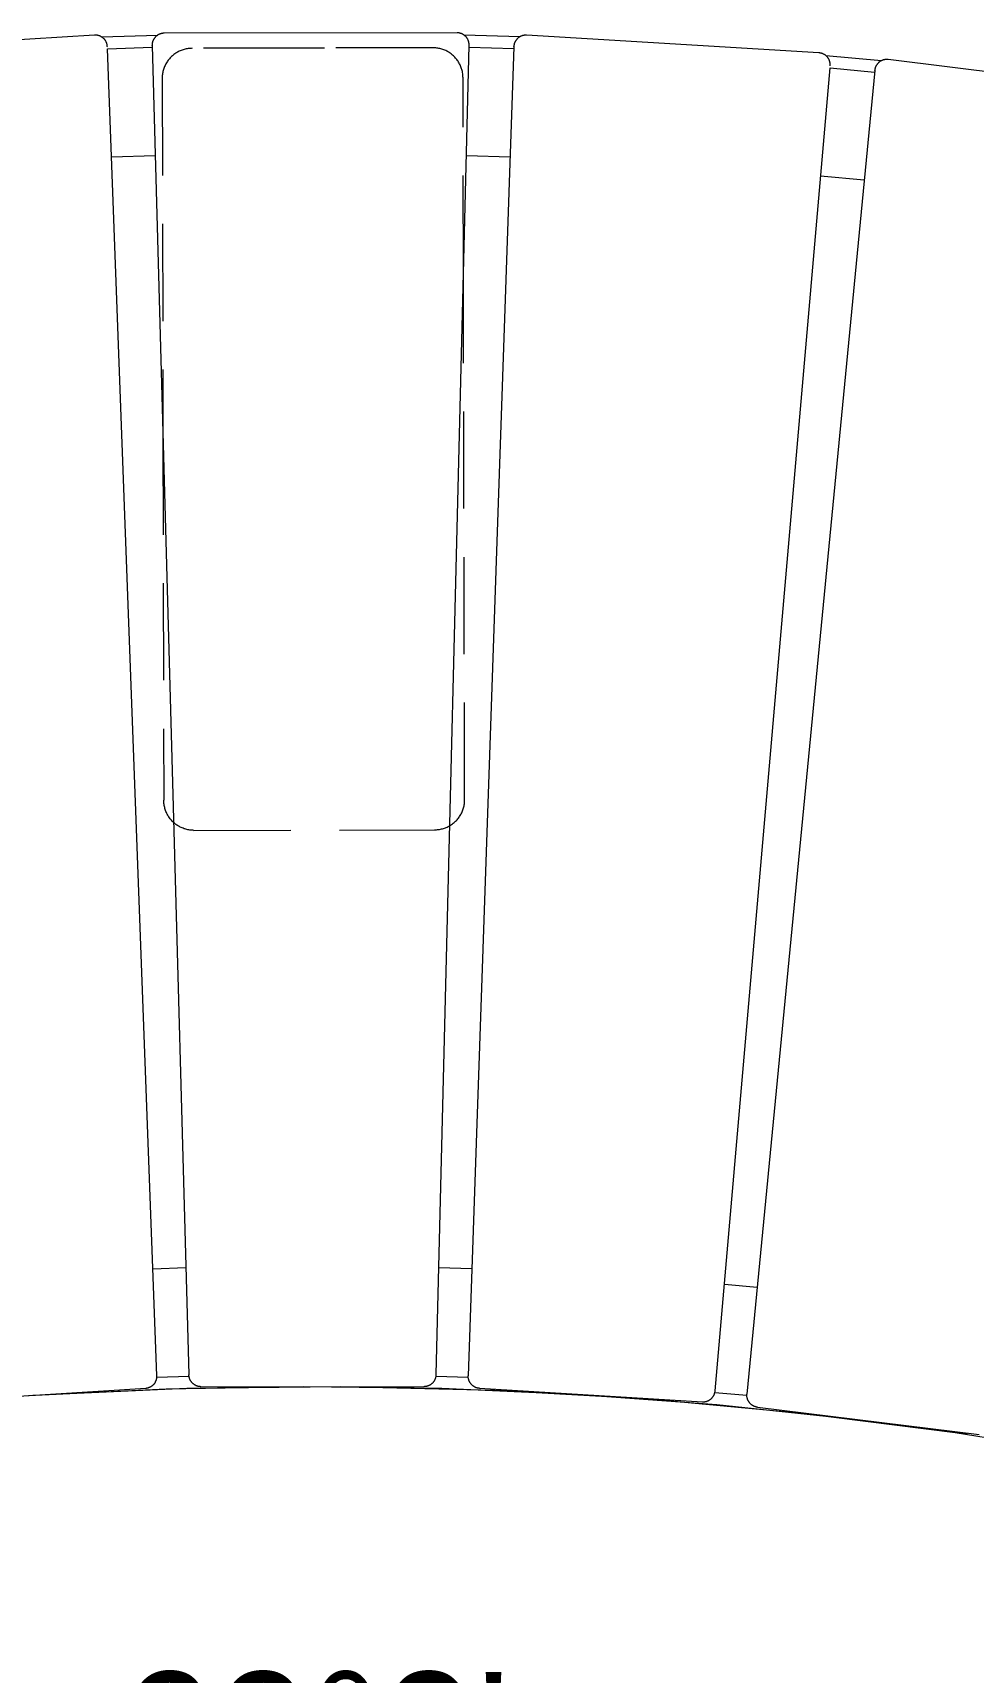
# Model space of a CAD drawing. Header units: inches. Extents: x -6 to 195, y -3 to 126.
# Drawn here: x 38.99 to 51.29, y 51.85 to 73.31 of the extents above; entities that cross this region are included whole.
import ezdxf

# ---------------------------------------------------------------- set-up
doc = ezdxf.new("R2010")
doc.units = ezdxf.units.IN
doc.linetypes.add('HIDDEN', pattern=[1.905, 1.27, -0.635])
for name, color, linetype, lineweight in [('ZANO_R', 7, 'Continuous', 0), ('ZANO_R_przerywana', 250, 'HIDDEN', 0), ('ZANO_W', 1, 'Continuous', 0)]:
    doc.layers.add(name, color=color, linetype=linetype, lineweight=lineweight)
doc.styles.get("Standard").update_dxf_attribs({"font": 'arial.ttf'})
doc.dimstyles.new('amerykanie', dxfattribs={"dimtxt": 50, "dimasz": 50, "dimexe": 0.5, "dimexo": 0.5, "dimgap": 1, "dimtad": 1, "dimdec": 0, "dimzin": 0, "dimlunit": 5, "dimtxsty": 'Standard', "dimcen": 0.09, "dimclrd": 1, "dimclre": 1, "dimclrt": 1, "dimazin": 0, "dimtfac": 1, "dimtdec": 0, "dimtmove": 0, "dimatfit": 3, "dimfxl": 1, "dimtzin": 0, "dimarcsym": 1})

# ---------------------------------------------------------------- blocks, each defined once
blk = doc.blocks.new('*D380')
at = {"layer": 'ZANO_W', "color": 1, "lineweight": -2}
for p, q in [((11.478, 46.56), (14.337, 41.605)), ((73.856, 46.547), (70.995, 41.593))]:
    blk.add_line(p, q, dxfattribs=at)
blk.add_arc((42.655, -7.468), 57.158, 60.9899, 118.985, dxfattribs=at)
at = {"layer": 'ZANO_W', "color": 1}
for points in [[(14.876, 42.676), (15.04, 42.386), (14.087, 42.039)], [(70.293, 42.374), (70.457, 42.664), (71.245, 42.026)]]:
    blk.add_solid(points, dxfattribs=at)
at = {"layer": 'ZANO_W', "color": 1, "insert": (42.668, 51.03), "char_height": 1.625, "attachment_point": 5, "rotation": 359.9875}
blk.add_mtext("60%%d0'", dxfattribs=at)
blk = doc.blocks.new('*D394')
at = {"layer": 'ZANO_W', "color": 1, "lineweight": -2}
blk.add_line((56.572, 52.89), (52.551, 36.663), dxfattribs=at)
at = {"layer": 'ZANO_W', "color": 1}
blk.add_solid([(56.734, 52.85), (56.41, 52.93), (56.813, 53.861)], dxfattribs=at)
at = {"layer": 'ZANO_W', "color": 1, "insert": (52.293, 41.194), "char_height": 1.625, "attachment_point": 5, "rotation": 76.0812}
blk.add_mtext('R58 7/8', dxfattribs=at)
blk = doc.blocks.new('*D395')
at = {"layer": 'ZANO_W', "color": 1, "lineweight": -2}
blk.add_line((70.002, 67.183), (56.871, 33.363), dxfattribs=at)
at = {"layer": 'ZANO_W', "color": 1}
blk.add_solid([(70.157, 67.123), (69.846, 67.243), (70.364, 68.115)], dxfattribs=at)
at = {"layer": 'ZANO_W', "color": 1, "insert": (57.419, 38.477), "char_height": 1.625, "attachment_point": 5, "rotation": 68.7808}
blk.add_mtext('R76 9/16', dxfattribs=at)

msp = doc.modelspace()

# ---------------------------------------------------------------- linework, layer by layer
at = {"layer": 'ZANO_R'}
for p, q in [((39.79545, 73.27725), (35.97029, 73.03409)), ((39.80082, 73.2775), (39.79545, 73.27725)), ((39.8062, 73.27757), (39.80082, 73.2775)), ((39.81158, 73.27745), (39.8062, 73.27757)), ((39.81695, 73.27715), (39.81158, 73.27745)), ((39.8223, 73.27667), (39.81695, 73.27715)), ((39.82764, 73.276), (39.8223, 73.27667)), ((39.83295, 73.27515), (39.82764, 73.276)), ((39.83822, 73.27412), (39.83295, 73.27515)), ((39.84346, 73.27291), (39.83822, 73.27412)), ((39.84866, 73.27153), (39.84346, 73.27291)), ((39.8538, 73.26996), (39.84866, 73.27153)), ((39.85889, 73.26822), (39.8538, 73.26996)), ((39.86392, 73.26631), (39.85889, 73.26822)), ((39.86888, 73.26423), (39.86392, 73.26631)), ((39.87376, 73.26198), (39.86888, 73.26423)), ((39.87857, 73.25957), (39.87376, 73.26198)), ((39.88329, 73.25699), (39.87857, 73.25957)), ((39.88791, 73.25425), (39.88329, 73.25699)), ((39.88728, 73.25475), (40.62147, 73.27788)), ((39.88729, 73.25475), (40.62147, 73.27788)), ((39.89245, 73.25136), (39.88791, 73.25425)), ((39.89688, 73.24831), (39.89245, 73.25136)), ((39.9012, 73.24511), (39.89688, 73.24831)), ((39.90541, 73.24177), (39.9012, 73.24511)), ((39.90951, 73.23829), (39.90541, 73.24177)), ((39.91348, 73.23467), (39.90951, 73.23829)), ((39.91733, 73.23091), (39.91348, 73.23467)), ((39.92105, 73.22703), (39.91733, 73.23091)), ((39.92463, 73.22302), (39.92105, 73.22703)), ((39.92808, 73.21889), (39.92463, 73.22302)), ((39.93138, 73.21464), (39.92808, 73.21889)), ((39.93453, 73.21029), (39.93138, 73.21464)), ((39.93754, 73.20583), (39.93453, 73.21029)), ((39.94039, 73.20127), (39.93754, 73.20583)), ((39.94308, 73.19661), (39.94039, 73.20127)), ((39.94561, 73.19187), (39.94308, 73.19661)), ((39.94798, 73.18704), (39.94561, 73.19187)), ((39.95019, 73.18214), (39.94798, 73.18704)), ((39.95222, 73.17716), (39.95019, 73.18214)), ((39.95408, 73.17211), (39.95222, 73.17716)), ((40.5514, 73.17659), (40.55041, 73.1713)), ((40.55258, 73.18183), (40.5514, 73.17659)), ((40.55393, 73.18704), (40.55258, 73.18183)), ((40.55546, 73.19219), (40.55393, 73.18704)), ((40.55717, 73.19729), (40.55546, 73.19219)), ((40.55905, 73.20233), (40.55717, 73.19729)), ((40.5611, 73.2073), (40.55905, 73.20233)), ((40.56332, 73.2122), (40.5611, 73.2073)), ((40.5657, 73.21702), (40.56332, 73.2122)), ((40.56825, 73.22175), (40.5657, 73.21702)), ((40.57096, 73.2264), (40.56825, 73.22175)), ((40.57382, 73.23095), (40.57096, 73.2264)), ((40.57684, 73.2354), (40.57382, 73.23095)), ((40.58001, 73.23974), (40.57684, 73.2354)), ((40.58333, 73.24398), (40.58001, 73.23974)), ((40.58678, 73.2481), (40.58333, 73.24398)), ((40.59038, 73.25209), (40.58678, 73.2481)), ((40.59411, 73.25597), (40.59038, 73.25209)), ((40.59797, 73.25971), (40.59411, 73.25597)), ((40.60196, 73.26332), (40.59797, 73.25971)), ((40.60607, 73.26679), (40.60196, 73.26332)), ((40.61029, 73.27012), (40.60607, 73.26679)), ((40.61462, 73.2733), (40.61029, 73.27012)), ((40.61907, 73.27633), (40.61462, 73.2733)), ((40.62361, 73.27921), (40.61907, 73.27633)), ((40.62824, 73.28193), (40.62361, 73.27921)), ((40.63297, 73.28449), (40.62824, 73.28193)), ((40.63778, 73.28689), (40.63297, 73.28449)), ((40.64268, 73.28913), (40.63778, 73.28689)), ((40.64764, 73.29119), (40.64268, 73.28913)), ((40.65267, 73.29309), (40.64764, 73.29119)), ((40.65777, 73.29481), (40.65267, 73.29309)), ((40.66292, 73.29636), (40.65777, 73.29481)), ((40.66812, 73.29773), (40.66292, 73.29636)), ((40.67336, 73.29892), (40.66812, 73.29773)), ((40.67864, 73.29993), (40.67336, 73.29892)), ((40.68395, 73.30076), (40.67864, 73.29993)), ((40.68929, 73.30141), (40.68395, 73.30076)), ((40.69465, 73.30188), (40.68929, 73.30141)), ((40.70002, 73.30216), (40.69465, 73.30188)), ((40.7054, 73.30226), (40.70002, 73.30216)), ((44.53827, 73.30811), (40.7054, 73.30226)), ((44.54365, 73.30803), (44.53827, 73.30811)), ((44.54902, 73.30776), (44.54365, 73.30803)), ((44.55438, 73.30731), (44.54902, 73.30776)), ((44.55972, 73.30668), (44.55438, 73.30731)), ((44.56503, 73.30586), (44.55972, 73.30668)), ((44.57032, 73.30487), (44.56503, 73.30586)), ((44.57556, 73.30369), (44.57032, 73.30487)), ((44.58077, 73.30234), (44.57556, 73.30369)), ((44.58592, 73.30081), (44.58077, 73.30234)), ((44.59102, 73.2991), (44.58592, 73.30081)), ((44.59606, 73.29722), (44.59102, 73.2991)), ((44.60103, 73.29517), (44.59606, 73.29722)), ((44.60593, 73.29295), (44.60103, 73.29517)), ((44.61075, 73.29057), (44.60593, 73.29295)), ((44.61548, 73.28802), (44.61075, 73.29057)), ((44.62013, 73.28531), (44.61548, 73.28802)), ((44.62468, 73.28245), (44.62013, 73.28531)), ((44.62913, 73.27943), (44.62468, 73.28245)), ((44.62836, 73.27997), (45.3625, 73.2576)), ((44.62836, 73.27997), (45.36251, 73.2576)), ((44.63347, 73.27626), (44.62913, 73.27943)), ((44.63771, 73.27294), (44.63347, 73.27626)), ((44.64183, 73.26948), (44.63771, 73.27294)), ((44.64582, 73.26589), (44.64183, 73.26948)), ((44.6497, 73.26216), (44.64582, 73.26589)), ((44.65344, 73.2583), (44.6497, 73.26216)), ((44.65705, 73.25431), (44.65344, 73.2583)), ((44.66052, 73.2502), (44.65705, 73.25431)), ((44.66385, 73.24598), (44.66052, 73.2502)), ((44.66703, 73.24164), (44.66385, 73.24598)), ((44.67006, 73.2372), (44.66703, 73.24164)), ((44.67294, 73.23266), (44.67006, 73.2372)), ((44.67566, 73.22802), (44.67294, 73.23266)), ((44.67822, 73.2233), (44.67566, 73.22802)), ((44.68062, 73.21848), (44.67822, 73.2233)), ((44.68286, 73.21359), (44.68062, 73.21848)), ((44.68492, 73.20863), (44.68286, 73.21359)), ((44.68682, 73.20359), (44.68492, 73.20863)), ((44.68854, 73.1985), (44.68682, 73.20359)), ((44.69009, 73.19335), (44.68854, 73.1985)), ((44.69146, 73.18815), (44.69009, 73.19335)), ((44.69265, 73.18291), (44.69146, 73.18815)), ((44.69366, 73.17763), (44.69265, 73.18291)), ((44.69449, 73.17231), (44.69366, 73.17763)), ((45.29156, 73.17615), (45.28971, 73.1711)), ((45.29357, 73.18114), (45.29156, 73.17615)), ((45.29576, 73.18605), (45.29357, 73.18114)), ((45.29812, 73.19088), (45.29576, 73.18605)), ((45.30063, 73.19563), (45.29812, 73.19088)), ((45.30331, 73.2003), (45.30063, 73.19563)), ((45.30615, 73.20487), (45.30331, 73.2003)), ((45.30914, 73.20933), (45.30615, 73.20487)), ((45.31228, 73.2137), (45.30914, 73.20933)), ((45.31557, 73.21795), (45.31228, 73.2137)), ((45.319, 73.22209), (45.31557, 73.21795)), ((45.32257, 73.22611), (45.319, 73.22209)), ((45.32628, 73.23001), (45.32257, 73.22611)), ((45.33012, 73.23378), (45.32628, 73.23001)), ((45.33408, 73.23741), (45.33012, 73.23378)), ((45.33816, 73.24091), (45.33408, 73.23741)), ((45.34237, 73.24426), (45.33816, 73.24091)), ((45.34668, 73.24747), (45.34237, 73.24426)), ((45.3511, 73.25053), (45.34668, 73.24747)), ((45.35563, 73.25344), (45.3511, 73.25053)), ((45.36025, 73.25619), (45.35563, 73.25344)), ((45.36496, 73.25878), (45.36025, 73.25619)), ((45.36975, 73.26121), (45.36496, 73.25878)), ((45.37463, 73.26348), (45.36975, 73.26121)), ((45.37958, 73.26557), (45.37463, 73.26348)), ((45.3846, 73.2675), (45.37958, 73.26557)), ((45.38969, 73.26926), (45.3846, 73.2675)), ((45.39483, 73.27083), (45.38969, 73.26926)), ((45.40002, 73.27224), (45.39483, 73.27083)), ((45.40525, 73.27346), (45.40002, 73.27224)), ((45.41053, 73.27451), (45.40525, 73.27346)), ((45.41584, 73.27537), (45.41053, 73.27451)), ((45.42117, 73.27606), (45.41584, 73.27537)), ((45.42652, 73.27656), (45.42117, 73.27606)), ((45.43189, 73.27687), (45.42652, 73.27656)), ((45.43727, 73.27701), (45.43189, 73.27687)), ((45.44264, 73.27696), (45.43727, 73.27701)), ((45.44802, 73.27673), (45.44264, 73.27696)), ((49.2739, 73.04524), (45.44802, 73.27673)), ((39.95577, 73.16701), (39.95408, 73.17211)), ((39.95729, 73.16185), (39.95577, 73.16701)), ((39.95862, 73.15664), (39.95729, 73.16185)), ((39.95978, 73.15139), (39.95862, 73.15664)), ((39.96076, 73.1461), (39.95978, 73.15139)), ((39.96156, 73.14078), (39.96076, 73.1461)), ((39.96217, 73.13544), (39.96156, 73.14078)), ((39.96261, 73.13008), (39.96217, 73.13544)), ((39.96281, 73.12597), (39.96261, 73.13008)), ((39.96379, 73.09991), (40.54881, 73.11837)), ((39.96379, 73.09991), (40.54883, 73.11837)), ((40.61206, 55.73053), (39.96379, 73.09991)), ((40.54824, 73.14992), (40.54816, 73.14454)), ((40.54822, 73.14042), (40.54816, 73.14454)), ((40.54822, 73.14042), (41.03046, 55.73955)), ((40.54851, 73.15529), (40.54824, 73.14992)), ((40.54896, 73.16065), (40.54851, 73.15529)), ((40.54959, 73.16599), (40.54896, 73.16065)), ((40.55041, 73.1713), (40.54959, 73.16599)), ((44.26683, 55.74449), (44.69594, 73.14675)), ((45.28112, 73.12493), (44.68498, 55.72759)), ((44.69514, 73.16698), (44.69449, 73.17231)), ((44.69561, 73.16162), (44.69514, 73.16698)), ((44.69529, 73.12069), (45.28036, 73.10288)), ((44.6953, 73.12068), (45.28036, 73.10288)), ((44.69589, 73.15625), (44.69561, 73.16162)), ((44.69599, 73.15087), (44.69589, 73.15625)), ((44.69594, 73.14675), (44.69599, 73.15087)), ((45.28112, 73.12493), (45.28131, 73.12904)), ((45.28173, 73.13441), (45.28131, 73.12904)), ((45.28233, 73.13975), (45.28173, 73.13441)), ((45.28311, 73.14507), (45.28233, 73.13975)), ((45.28407, 73.15036), (45.28311, 73.14507)), ((45.28521, 73.15561), (45.28407, 73.15036)), ((45.28654, 73.16083), (45.28521, 73.15561)), ((45.28803, 73.16599), (45.28654, 73.16083)), ((45.28971, 73.1711), (45.28803, 73.16599)), ((49.27926, 73.04482), (49.2739, 73.04524)), ((49.2846, 73.04422), (49.27926, 73.04482)), ((49.28992, 73.04344), (49.2846, 73.04422)), ((49.29522, 73.04248), (49.28992, 73.04344)), ((49.30047, 73.04133), (49.29522, 73.04248)), ((49.30568, 73.04001), (49.30047, 73.04133)), ((49.31085, 73.03851), (49.30568, 73.04001)), ((49.31596, 73.03684), (49.31085, 73.03851)), ((49.32101, 73.03499), (49.31596, 73.03684)), ((49.32599, 73.03297), (49.32101, 73.03499)), ((49.3309, 73.03079), (49.32599, 73.03297)), ((49.33574, 73.02843), (49.3309, 73.03079)), ((49.34049, 73.02592), (49.33574, 73.02843)), ((49.34515, 73.02324), (49.34049, 73.02592)), ((49.34972, 73.0204), (49.34515, 73.02324)), ((49.35419, 73.01741), (49.34972, 73.0204)), ((49.35855, 73.01427), (49.35419, 73.01741)), ((49.36281, 73.01098), (49.35855, 73.01427)), ((49.36215, 73.01156), (50.0935, 72.94378)), ((49.36215, 73.01156), (50.09352, 72.94378)), ((49.36695, 73.00755), (49.36281, 73.01098)), ((49.37097, 73.00398), (49.36695, 73.00755)), ((49.37486, 73.00027), (49.37097, 73.00398)), ((49.37863, 72.99643), (49.37486, 73.00027)), ((49.38227, 72.99247), (49.37863, 72.99643)), ((49.38576, 72.98838), (49.38227, 72.99247)), ((49.38912, 72.98418), (49.38576, 72.98838)), ((49.39233, 72.97987), (49.38912, 72.98418)), ((49.39539, 72.97545), (49.39233, 72.97987)), ((49.39829, 72.97092), (49.39539, 72.97545)), ((49.40105, 72.9663), (49.39829, 72.97092)), ((49.40364, 72.96159), (49.40105, 72.9663)), ((49.40607, 72.95679), (49.40364, 72.96159)), ((47.91545, 55.53213), (49.41902, 72.84845)), ((50.00398, 72.81641), (48.33175, 55.48937)), ((49.40833, 72.95192), (49.40607, 72.95679)), ((49.41043, 72.94697), (49.40833, 72.95192)), ((49.41236, 72.94195), (49.41043, 72.94697)), ((49.41411, 72.93686), (49.41236, 72.94195)), ((49.41569, 72.93172), (49.41411, 72.93686)), ((49.41709, 72.92653), (49.41569, 72.93172)), ((49.41832, 72.92129), (49.41709, 72.92653)), ((49.41936, 72.91602), (49.41832, 72.92129)), ((49.41902, 72.84845), (50.00186, 72.79445)), ((49.41902, 72.84845), (50.00186, 72.79445)), ((49.42023, 72.91071), (49.41936, 72.91602)), ((49.42091, 72.90538), (49.42023, 72.91071)), ((49.42141, 72.90002), (49.42091, 72.90538)), ((49.42128, 72.87442), (49.42158, 72.87853)), ((49.42173, 72.89466), (49.42141, 72.90002)), ((49.42158, 72.87853), (49.42181, 72.8839)), ((49.42186, 72.88928), (49.42173, 72.89466)), ((49.42181, 72.8839), (49.42186, 72.88928)), ((50.00398, 72.81641), (50.00443, 72.8205)), ((50.00518, 72.82583), (50.00443, 72.8205)), ((50.0061, 72.83113), (50.00518, 72.82583)), ((50.00721, 72.83639), (50.0061, 72.83113)), ((50.0085, 72.84161), (50.00721, 72.83639)), ((50.00997, 72.84678), (50.0085, 72.84161)), ((50.01161, 72.8519), (50.00997, 72.84678)), ((50.01342, 72.85696), (50.01161, 72.8519)), ((50.01541, 72.86196), (50.01342, 72.85696)), ((50.01757, 72.86689), (50.01541, 72.86196)), ((50.01989, 72.87174), (50.01757, 72.86689)), ((50.02238, 72.8765), (50.01989, 72.87174)), ((50.02503, 72.88118), (50.02238, 72.8765)), ((50.02784, 72.88577), (50.02503, 72.88118)), ((50.0308, 72.89026), (50.02784, 72.88577)), ((50.03391, 72.89464), (50.0308, 72.89026)), ((50.03717, 72.89892), (50.03391, 72.89464)), ((50.04058, 72.90308), (50.03717, 72.89892)), ((50.04412, 72.90712), (50.04058, 72.90308)), ((50.04781, 72.91104), (50.04412, 72.90712)), ((50.05162, 72.91483), (50.04781, 72.91104)), ((50.05556, 72.91849), (50.05162, 72.91483)), ((50.05962, 72.92201), (50.05556, 72.91849)), ((50.0638, 72.92539), (50.05962, 72.92201)), ((50.0681, 72.92863), (50.0638, 72.92539)), ((50.0725, 72.93172), (50.0681, 72.92863)), ((50.077, 72.93466), (50.0725, 72.93172)), ((50.08161, 72.93744), (50.077, 72.93466)), ((50.0863, 72.94006), (50.08161, 72.93744)), ((50.09108, 72.94252), (50.0863, 72.94006)), ((50.09595, 72.94481), (50.09108, 72.94252)), ((50.10088, 72.94694), (50.09595, 72.94481)), ((50.10589, 72.9489), (50.10088, 72.94694)), ((50.11096, 72.95069), (50.10589, 72.9489)), ((50.11609, 72.9523), (50.11096, 72.95069)), ((50.12128, 72.95374), (50.11609, 72.9523)), ((50.1265, 72.95499), (50.12128, 72.95374)), ((50.13177, 72.95607), (50.1265, 72.95499)), ((50.13707, 72.95697), (50.13177, 72.95607)), ((50.1424, 72.95769), (50.13707, 72.95697)), ((50.14775, 72.95822), (50.1424, 72.95769)), ((50.15312, 72.95857), (50.14775, 72.95822)), ((50.15849, 72.95874), (50.15312, 72.95857)), ((50.16387, 72.95873), (50.15849, 72.95874)), ((50.16925, 72.95853), (50.16387, 72.95873)), ((50.17461, 72.95814), (50.16925, 72.95853)), ((50.17996, 72.95758), (50.17461, 72.95814)), ((53.98416, 72.48964), (50.17996, 72.95758)), ((40.01665, 71.68357), (40.58809, 71.70159)), ((44.66036, 71.70379), (45.23182, 71.68639)), ((49.29642, 71.43643), (49.86571, 71.38368)), ((40.99164, 57.14025), (40.55995, 57.12674)), ((44.73297, 57.128), (44.30127, 57.14125)), ((48.46635, 56.88412), (48.03631, 56.92407)), ((40.51199, 55.57797), (40.517, 55.58003)), ((40.517, 55.58003), (40.52192, 55.58225)), ((40.52192, 55.58225), (40.52677, 55.58464)), ((40.52677, 55.58464), (40.53153, 55.5872)), ((40.53153, 55.5872), (40.5362, 55.58991)), ((40.5362, 55.58991), (40.54078, 55.59279)), ((40.54078, 55.59279), (40.54526, 55.59582)), ((40.54526, 55.59582), (40.54962, 55.59901)), ((40.54962, 55.59901), (40.55388, 55.60234)), ((40.55388, 55.60234), (40.55802, 55.60581)), ((40.55802, 55.60581), (40.56204, 55.60943)), ((40.56204, 55.60943), (40.56593, 55.61318)), ((40.56593, 55.61318), (40.56969, 55.61707)), ((40.56969, 55.61707), (40.57331, 55.62107)), ((40.57331, 55.62107), (40.5768, 55.62521)), ((40.5768, 55.62521), (40.58014, 55.62946)), ((40.58014, 55.62946), (40.58333, 55.63382)), ((40.58333, 55.63382), (40.58637, 55.63828)), ((40.58637, 55.63828), (40.58926, 55.64285)), ((40.58926, 55.64285), (40.59199, 55.64752)), ((40.59199, 55.64752), (40.59455, 55.65228)), ((40.59455, 55.65228), (40.59696, 55.65712)), ((40.59696, 55.65712), (40.59919, 55.66204)), ((40.59919, 55.66204), (40.60125, 55.66704)), ((40.60125, 55.66704), (40.60315, 55.6721)), ((40.60315, 55.6721), (40.60486, 55.67723)), ((40.60486, 55.67723), (40.6064, 55.68241)), ((40.6064, 55.68241), (40.60776, 55.68764)), ((40.60776, 55.68764), (40.60894, 55.69291)), ((40.60894, 55.69291), (40.60994, 55.69823)), ((40.60994, 55.69823), (40.61076, 55.70357)), ((40.61076, 55.70357), (40.61139, 55.70894)), ((40.61139, 55.70894), (40.61184, 55.71432)), ((40.61148, 55.71035), (41.03176, 55.72349)), ((40.61149, 55.71035), (41.03177, 55.72349)), ((40.61184, 55.71432), (40.6121, 55.71972)), ((40.61217, 55.72513), (40.61206, 55.73053)), ((40.6121, 55.71972), (40.61217, 55.72513)), ((40.73262, 55.55688), (42.53542, 55.58848)), ((41.00168, 55.56511), (43.01797, 55.58756)), ((41.0307, 55.73415), (41.03046, 55.73955)), ((41.03113, 55.72877), (41.0307, 55.73415)), ((41.03174, 55.7234), (41.03113, 55.72877)), ((41.03253, 55.71805), (41.03174, 55.7234)), ((41.03351, 55.71273), (41.03253, 55.71805)), ((41.03468, 55.70745), (41.03351, 55.71273)), ((41.03602, 55.70222), (41.03468, 55.70745)), ((41.03754, 55.69703), (41.03602, 55.70222)), ((41.03923, 55.6919), (41.03754, 55.69703)), ((41.04111, 55.68683), (41.03923, 55.6919)), ((41.04315, 55.68183), (41.04111, 55.68683)), ((41.04537, 55.6769), (41.04315, 55.68183)), ((41.04775, 55.67205), (41.04537, 55.6769)), ((41.0503, 55.66728), (41.04775, 55.67205)), ((41.05301, 55.6626), (41.0503, 55.66728)), ((41.05588, 55.65802), (41.05301, 55.6626)), ((41.05891, 55.65354), (41.05588, 55.65802)), ((41.06209, 55.64917), (41.05891, 55.65354)), ((41.06541, 55.64491), (41.06209, 55.64917)), ((41.06888, 55.64076), (41.06541, 55.64491)), ((41.07249, 55.63674), (41.06888, 55.64076)), ((41.07624, 55.63285), (41.07249, 55.63674)), ((41.08012, 55.62908), (41.07624, 55.63285)), ((41.08412, 55.62545), (41.08012, 55.62908)), ((41.08825, 55.62196), (41.08412, 55.62545)), ((41.09249, 55.61861), (41.08825, 55.62196)), ((41.09685, 55.61541), (41.09249, 55.61861)), ((41.10131, 55.61236), (41.09685, 55.61541)), ((41.10588, 55.60947), (41.10131, 55.61236)), ((41.11054, 55.60673), (41.10588, 55.60947)), ((41.11529, 55.60416), (41.11054, 55.60673)), ((41.12013, 55.60175), (41.11529, 55.60416)), ((41.12505, 55.59951), (41.12013, 55.60175)), ((41.13004, 55.59744), (41.12505, 55.59951)), ((41.1351, 55.59554), (41.13004, 55.59744)), ((41.14023, 55.59382), (41.1351, 55.59554)), ((41.14541, 55.59227), (41.14023, 55.59382)), ((41.15063, 55.5909), (41.14541, 55.59227)), ((41.15591, 55.58972), (41.15063, 55.5909)), ((41.16122, 55.58871), (41.15591, 55.58972)), ((41.16656, 55.58789), (41.16122, 55.58871)), ((41.17193, 55.58725), (41.16656, 55.58789)), ((41.17731, 55.58679), (41.17193, 55.58725)), ((41.18271, 55.58652), (41.17731, 55.58679)), ((41.18812, 55.58644), (41.18271, 55.58652)), ((41.18812, 55.58644), (44.10964, 55.5909)), ((42.53542, 55.58848), (44.33834, 55.56481)), ((43.01797, 55.58756), (45.03384, 55.54089)), ((44.10964, 55.5909), (44.11504, 55.591)), ((44.11504, 55.591), (44.12044, 55.59128)), ((44.12044, 55.59128), (44.12583, 55.59176)), ((44.12583, 55.59176), (44.13119, 55.59241)), ((44.13119, 55.59241), (44.13653, 55.59325)), ((44.13653, 55.59325), (44.14184, 55.59427)), ((44.14184, 55.59427), (44.14711, 55.59548)), ((44.14711, 55.59548), (44.15233, 55.59686)), ((44.15233, 55.59686), (44.15751, 55.59842)), ((44.15751, 55.59842), (44.16262, 55.60016)), ((44.16262, 55.60016), (44.16768, 55.60208)), ((44.16768, 55.60208), (44.17267, 55.60416)), ((44.17267, 55.60416), (44.17758, 55.60642)), ((44.17758, 55.60642), (44.18241, 55.60884)), ((44.18241, 55.60884), (44.18716, 55.61143)), ((44.18716, 55.61143), (44.19181, 55.61418)), ((44.19181, 55.61418), (44.19637, 55.61709)), ((44.19637, 55.61709), (44.20082, 55.62015)), ((44.20082, 55.62015), (44.20517, 55.62336)), ((44.20517, 55.62336), (44.2094, 55.62672)), ((44.2094, 55.62672), (44.21352, 55.63023)), ((44.21352, 55.63023), (44.21751, 55.63387)), ((44.21751, 55.63387), (44.22138, 55.63765)), ((44.22138, 55.63765), (44.22511, 55.64155)), ((44.22511, 55.64155), (44.22871, 55.64559)), ((44.22871, 55.64559), (44.23217, 55.64974)), ((44.23217, 55.64974), (44.23548, 55.65401)), ((44.23548, 55.65401), (44.23864, 55.6584)), ((44.23864, 55.6584), (44.24165, 55.66289)), ((44.24165, 55.66289), (44.24451, 55.66747)), ((44.24451, 55.66747), (44.24721, 55.67216)), ((44.24721, 55.67216), (44.24974, 55.67693)), ((44.24974, 55.67693), (44.25211, 55.68179)), ((44.25211, 55.68179), (44.25431, 55.68673)), ((44.25431, 55.68673), (44.25634, 55.69174)), ((44.25634, 55.69174), (44.2582, 55.69681)), ((44.2582, 55.69681), (44.25988, 55.70195)), ((44.25988, 55.70195), (44.26139, 55.70714)), ((44.26139, 55.70714), (44.26271, 55.71238)), ((44.26271, 55.71238), (44.26386, 55.71766)), ((44.26386, 55.71766), (44.26482, 55.72298)), ((44.26482, 55.72298), (44.2656, 55.72833)), ((44.265, 55.72439), (44.68529, 55.71148)), ((44.26501, 55.72439), (44.68529, 55.71148)), ((44.2656, 55.72833), (44.26619, 55.7337)), ((44.26619, 55.7337), (44.26661, 55.73909)), ((44.26661, 55.73909), (44.26683, 55.74449)), ((44.68489, 55.72219), (44.68498, 55.72759)), ((44.68498, 55.71678), (44.68489, 55.72219)), ((44.68526, 55.71139), (44.68498, 55.71678)), ((44.68572, 55.706), (44.68526, 55.71139)), ((44.68637, 55.70063), (44.68572, 55.706)), ((44.6872, 55.69529), (44.68637, 55.70063)), ((44.68822, 55.68998), (44.6872, 55.69529)), ((44.68941, 55.68471), (44.68822, 55.68998)), ((44.69079, 55.67949), (44.68941, 55.68471)), ((44.69234, 55.67431), (44.69079, 55.67949)), ((44.69408, 55.66919), (44.69234, 55.67431)), ((44.69598, 55.66413), (44.69408, 55.66919)), ((44.69806, 55.65914), (44.69598, 55.66413)), ((44.70031, 55.65423), (44.69806, 55.65914)), ((44.70273, 55.64939), (44.70031, 55.65423)), ((44.70531, 55.64464), (44.70273, 55.64939)), ((44.70805, 55.63998), (44.70531, 55.64464)), ((44.71095, 55.63542), (44.70805, 55.63998)), ((44.71401, 55.63096), (44.71095, 55.63542)), ((44.71721, 55.62661), (44.71401, 55.63096)), ((44.72057, 55.62237), (44.71721, 55.62661)), ((44.72406, 55.61825), (44.72057, 55.62237)), ((44.7277, 55.61425), (44.72406, 55.61825)), ((44.73147, 55.61038), (44.7277, 55.61425)), ((44.73538, 55.60664), (44.73147, 55.61038)), ((44.7394, 55.60304), (44.73538, 55.60664)), ((44.74355, 55.59958), (44.7394, 55.60304)), ((44.74782, 55.59626), (44.74355, 55.59958)), ((44.7522, 55.59309), (44.74782, 55.59626)), ((44.75668, 55.59007), (44.7522, 55.59309)), ((44.76127, 55.58721), (44.75668, 55.59007)), ((44.76595, 55.5845), (44.76127, 55.58721)), ((44.77072, 55.58196), (44.76595, 55.5845)), ((44.77557, 55.57959), (44.77072, 55.58196)), ((44.78051, 55.57738), (44.77557, 55.57959)), ((37.54904, 55.38215), (40.46469, 55.5675)), ((38.93164, 55.47004), (40.73262, 55.55688)), ((38.98734, 55.47355), (41.00168, 55.56511)), ((40.46469, 55.5675), (40.47007, 55.56793)), ((40.47007, 55.56793), (40.47544, 55.56855)), ((40.47544, 55.56855), (40.48079, 55.56936)), ((40.48079, 55.56936), (40.4861, 55.57034)), ((40.4861, 55.57034), (40.49138, 55.57151)), ((40.49138, 55.57151), (40.49661, 55.57286)), ((40.49661, 55.57286), (40.5018, 55.57439)), ((40.5018, 55.57439), (40.50693, 55.57609)), ((40.50693, 55.57609), (40.51199, 55.57797)), ((44.33834, 55.56481), (46.13969, 55.48588)), ((44.78551, 55.57534), (44.78051, 55.57738)), ((44.79059, 55.57348), (44.78551, 55.57534)), ((44.79572, 55.57179), (44.79059, 55.57348)), ((44.80091, 55.57027), (44.79572, 55.57179)), ((44.80615, 55.56894), (44.80091, 55.57027)), ((44.81143, 55.56779), (44.80615, 55.56894)), ((44.81675, 55.56682), (44.81143, 55.56779)), ((44.8221, 55.56603), (44.81675, 55.56682)), ((44.82747, 55.56543), (44.8221, 55.56603)), ((44.83286, 55.56501), (44.82747, 55.56543)), ((44.83286, 55.56501), (47.74905, 55.38856)), ((45.03384, 55.54089), (47.04694, 55.42515)), ((46.13969, 55.48588), (47.93777, 55.35178)), ((47.04694, 55.42515), (49.05488, 55.24047)), ((47.74905, 55.38856), (47.75445, 55.38832)), ((47.75445, 55.38832), (47.75985, 55.38828)), ((47.75985, 55.38828), (47.76526, 55.38841)), ((47.76526, 55.38841), (47.77065, 55.38874)), ((47.77065, 55.38874), (47.77603, 55.38924)), ((47.77603, 55.38924), (47.78139, 55.38994)), ((47.78139, 55.38994), (47.78673, 55.39081)), ((47.78673, 55.39081), (47.79203, 55.39187)), ((47.79203, 55.39187), (47.79729, 55.39311)), ((47.79729, 55.39311), (47.80251, 55.39453)), ((47.80251, 55.39453), (47.80767, 55.39612)), ((47.80767, 55.39612), (47.81278, 55.3979)), ((47.81278, 55.3979), (47.81782, 55.39985)), ((47.81782, 55.39985), (47.82279, 55.40197)), ((47.82279, 55.40197), (47.82769, 55.40425)), ((47.82769, 55.40425), (47.8325, 55.40671)), ((47.8325, 55.40671), (47.83723, 55.40933)), ((47.83723, 55.40933), (47.84187, 55.41211)), ((47.84187, 55.41211), (47.8464, 55.41505)), ((47.8464, 55.41505), (47.85084, 55.41814)), ((47.85084, 55.41814), (47.85516, 55.42138)), ((47.85516, 55.42138), (47.85937, 55.42477)), ((47.85937, 55.42477), (47.86347, 55.4283)), ((47.86347, 55.4283), (47.86743, 55.43197)), ((47.86743, 55.43197), (47.87128, 55.43577)), ((47.87128, 55.43577), (47.87498, 55.43971)), ((47.87498, 55.43971), (47.87855, 55.44376)), ((47.87855, 55.44376), (47.88198, 55.44794)), ((47.88198, 55.44794), (47.88527, 55.45223)), ((47.88527, 55.45223), (47.8884, 55.45664)), ((47.8884, 55.45664), (47.89138, 55.46115)), ((47.89138, 55.46115), (47.89421, 55.46575)), ((47.89421, 55.46575), (47.89687, 55.47046)), ((47.89687, 55.47046), (47.89938, 55.47525)), ((47.89938, 55.47525), (47.90171, 55.48012)), ((47.90171, 55.48012), (47.90388, 55.48507)), ((47.90388, 55.48507), (47.90588, 55.4901)), ((47.90588, 55.4901), (47.9077, 55.49519)), ((47.9077, 55.49519), (47.90935, 55.50033)), ((47.90935, 55.50033), (47.91082, 55.50553)), ((47.91082, 55.50553), (47.91211, 55.51078)), ((47.91211, 55.51078), (47.91322, 55.51607)), ((47.91239, 55.51217), (48.33106, 55.47327)), ((47.91239, 55.51217), (48.33106, 55.47327)), ((47.91322, 55.51607), (47.91415, 55.5214)), ((47.91415, 55.5214), (47.91489, 55.52675)), ((47.91489, 55.52675), (47.91545, 55.53213)), ((48.33102, 55.47317), (48.33108, 55.47858)), ((48.33115, 55.46777), (48.33102, 55.47317)), ((48.33108, 55.47858), (48.33132, 55.48398)), ((48.33147, 55.46237), (48.33115, 55.46777)), ((48.33132, 55.48398), (48.33175, 55.48937)), ((48.33197, 55.45699), (48.33147, 55.46237)), ((48.33265, 55.45163), (48.33197, 55.45699)), ((48.33352, 55.4463), (48.33265, 55.45163)), ((48.33457, 55.44099), (48.33352, 55.4463)), ((48.3358, 55.43573), (48.33457, 55.44099)), ((48.33721, 55.43051), (48.3358, 55.43573)), ((48.3388, 55.42535), (48.33721, 55.43051)), ((48.34057, 55.42024), (48.3388, 55.42535)), ((48.34251, 55.41519), (48.34057, 55.42024)), ((48.34462, 55.41022), (48.34251, 55.41519)), ((48.3469, 55.40532), (48.34462, 55.41022)), ((48.34935, 55.4005), (48.3469, 55.40532)), ((48.35196, 55.39577), (48.34935, 55.4005)), ((48.35474, 55.39113), (48.35196, 55.39577)), ((48.35767, 55.38659), (48.35474, 55.39113)), ((48.36075, 55.38215), (48.35767, 55.38659)), ((48.36399, 55.37782), (48.36075, 55.38215)), ((48.36737, 55.3736), (48.36399, 55.37782)), ((48.3709, 55.3695), (48.36737, 55.3736)), ((48.37456, 55.36553), (48.3709, 55.3695)), ((48.37836, 55.36168), (48.37456, 55.36553)), ((47.93777, 55.35178), (49.73089, 55.16263)), ((48.38229, 55.35797), (48.37836, 55.36168)), ((48.38634, 55.35439), (48.38229, 55.35797)), ((48.39051, 55.35096), (48.38634, 55.35439)), ((48.3948, 55.34767), (48.39051, 55.35096)), ((48.3992, 55.34453), (48.3948, 55.34767)), ((48.4037, 55.34154), (48.3992, 55.34453)), ((48.40831, 55.33871), (48.4037, 55.34154)), ((48.413, 55.33603), (48.40831, 55.33871)), ((48.41779, 55.33353), (48.413, 55.33603)), ((48.42266, 55.33118), (48.41779, 55.33353)), ((48.42761, 55.32901), (48.42266, 55.33118)), ((48.43263, 55.327), (48.42761, 55.32901)), ((48.43772, 55.32517), (48.43263, 55.327)), ((48.44286, 55.32352), (48.43772, 55.32517)), ((48.44806, 55.32204), (48.44286, 55.32352)), ((48.45331, 55.32074), (48.44806, 55.32204)), ((48.4586, 55.31962), (48.45331, 55.32074)), ((48.46392, 55.31869), (48.4586, 55.31962)), ((48.46927, 55.31794), (48.46392, 55.31869)), ((48.46927, 55.31794), (51.36895, 54.96126)), ((49.05488, 55.24047), (51.05531, 54.98708)), ((49.97864, 55.13212), (51.21635, 54.96364)), ((51.05531, 54.98708), (53.04588, 54.66527))]:
    msp.add_line(p, q, dxfattribs=at)
at = {"layer": 'ZANO_R_przerywana'}
for p, q in [((40.77605, 72.96923), (40.76742, 72.95892)), ((40.78504, 72.97923), (40.77605, 72.96923)), ((40.79436, 72.98891), (40.78504, 72.97923)), ((40.804, 72.99828), (40.79436, 72.98891)), ((40.81396, 73.00731), (40.804, 72.99828)), ((40.82422, 73.01599), (40.81396, 73.00731)), ((40.83478, 73.02432), (40.82422, 73.01599)), ((40.84561, 73.03228), (40.83478, 73.02432)), ((40.8567, 73.03987), (40.84561, 73.03228)), ((40.86805, 73.04708), (40.8567, 73.03987)), ((40.87964, 73.05389), (40.86805, 73.04708)), ((40.89145, 73.06031), (40.87964, 73.05389)), ((40.90348, 73.06632), (40.89145, 73.06031)), ((40.9157, 73.07191), (40.90348, 73.06632)), ((40.92811, 73.07708), (40.9157, 73.07191)), ((40.94069, 73.08183), (40.92811, 73.07708)), ((40.95342, 73.08614), (40.94069, 73.08183)), ((40.96629, 73.09002), (40.95342, 73.08614)), ((40.97929, 73.09346), (40.96629, 73.09002)), ((40.9924, 73.09645), (40.97929, 73.09346)), ((41.0056, 73.09899), (40.9924, 73.09645)), ((41.01888, 73.10107), (41.0056, 73.09899)), ((41.03222, 73.10271), (41.01888, 73.10107)), ((41.04561, 73.10388), (41.03222, 73.10271)), ((41.05904, 73.1046), (41.04561, 73.10388)), ((41.07248, 73.10486), (41.05904, 73.1046)), ((42.4898, 73.10811), (41.07248, 73.10486)), ((42.80476, 73.10883), (42.4898, 73.10811)), ((44.22208, 73.11208), (42.80476, 73.10883)), ((44.23552, 73.11188), (44.22208, 73.11208)), ((44.24895, 73.11122), (44.23552, 73.11188)), ((44.26234, 73.11011), (44.24895, 73.11122)), ((44.2757, 73.10854), (44.26234, 73.11011)), ((44.28899, 73.10651), (44.2757, 73.10854)), ((44.3022, 73.10403), (44.28899, 73.10651)), ((44.31532, 73.1011), (44.3022, 73.10403)), ((44.32833, 73.09772), (44.31532, 73.1011)), ((44.34122, 73.09391), (44.32833, 73.09772)), ((44.35397, 73.08965), (44.34122, 73.09391)), ((44.36657, 73.08496), (44.35397, 73.08965)), ((44.379, 73.07985), (44.36657, 73.08496)), ((44.39125, 73.07431), (44.379, 73.07985)), ((44.40331, 73.06836), (44.39125, 73.07431)), ((44.41515, 73.062), (44.40331, 73.06836)), ((44.42677, 73.05523), (44.41515, 73.062)), ((44.43815, 73.04808), (44.42677, 73.05523)), ((44.44928, 73.04054), (44.43815, 73.04808)), ((44.46015, 73.03263), (44.44928, 73.04054)), ((44.47074, 73.02435), (44.46015, 73.03263)), ((44.48104, 73.01571), (44.47074, 73.02435)), ((44.49104, 73.00673), (44.48104, 73.01571)), ((44.50073, 72.99741), (44.49104, 73.00673)), ((44.5101, 72.98776), (44.50073, 72.99741)), ((44.51912, 72.9778), (44.5101, 72.98776)), ((44.52781, 72.96754), (44.51912, 72.9778)), ((44.53614, 72.95699), (44.52781, 72.96754)), ((40.68165, 72.75053), (40.68054, 72.73713)), ((40.68323, 72.76388), (40.68165, 72.75053)), ((40.68525, 72.77717), (40.68323, 72.76388)), ((40.68773, 72.79038), (40.68525, 72.77717)), ((40.69066, 72.8035), (40.68773, 72.79038)), ((40.69404, 72.81651), (40.69066, 72.8035)), ((40.69786, 72.8294), (40.69404, 72.81651)), ((40.70211, 72.84216), (40.69786, 72.8294)), ((40.7068, 72.85476), (40.70211, 72.84216)), ((40.71192, 72.86719), (40.7068, 72.85476)), ((40.71745, 72.87944), (40.71192, 72.86719)), ((40.72341, 72.89149), (40.71745, 72.87944)), ((40.72977, 72.90333), (40.72341, 72.89149)), ((40.73653, 72.91495), (40.72977, 72.90333)), ((40.74368, 72.92634), (40.73653, 72.91495)), ((40.75122, 72.93747), (40.74368, 72.92634)), ((40.75913, 72.94833), (40.75122, 72.93747)), ((40.76742, 72.95892), (40.75913, 72.94833)), ((44.5441, 72.94616), (44.53614, 72.95699)), ((44.55169, 72.93506), (44.5441, 72.94616)), ((44.5589, 72.92371), (44.55169, 72.93506)), ((44.56571, 72.91212), (44.5589, 72.92371)), ((44.57213, 72.90031), (44.56571, 72.91212)), ((44.57813, 72.88828), (44.57213, 72.90031)), ((44.58373, 72.87606), (44.57813, 72.88828)), ((44.5889, 72.86365), (44.58373, 72.87606)), ((44.59365, 72.85107), (44.5889, 72.86365)), ((44.59796, 72.83834), (44.59365, 72.85107)), ((44.60184, 72.82547), (44.59796, 72.83834)), ((44.60527, 72.81247), (44.60184, 72.82547)), ((44.60826, 72.79936), (44.60527, 72.81247)), ((44.6108, 72.78616), (44.60826, 72.79936)), ((44.61289, 72.77288), (44.6108, 72.78616)), ((44.61452, 72.75954), (44.61289, 72.77288)), ((44.6157, 72.74615), (44.61452, 72.75954)), ((40.67988, 72.7237), (40.67968, 72.71026)), ((40.67968, 72.71026), (40.69046, 68.0079)), ((40.68054, 72.73713), (40.67988, 72.7237)), ((44.61642, 72.73272), (44.6157, 72.74615)), ((44.61668, 72.71928), (44.61642, 72.73272)), ((44.62252, 70.16927), (44.61668, 72.71928)), ((44.63833, 63.27049), (44.62252, 70.16927)), ((40.69046, 68.0079), (40.70133, 63.26147)), ((40.7016, 63.24785), (40.70133, 63.26147)), ((40.70234, 63.23425), (40.7016, 63.24785)), ((40.70354, 63.22069), (40.70234, 63.23425)), ((40.70522, 63.20718), (40.70354, 63.22069)), ((40.70736, 63.19373), (40.70522, 63.20718)), ((40.70997, 63.18036), (40.70736, 63.19373)), ((40.71303, 63.1671), (40.70997, 63.18036)), ((40.71656, 63.15394), (40.71303, 63.1671)), ((40.72053, 63.14092), (40.71656, 63.15394)), ((40.72496, 63.12804), (40.72053, 63.14092)), ((40.72982, 63.11532), (40.72496, 63.12804)), ((40.73513, 63.10278), (40.72982, 63.11532)), ((40.74086, 63.09043), (40.73513, 63.10278)), ((40.74702, 63.07828), (40.74086, 63.09043)), ((44.59311, 63.08639), (44.59927, 63.0986)), ((44.59927, 63.0986), (44.60499, 63.11102)), ((44.60499, 63.11102), (44.61028, 63.12363)), ((44.61028, 63.12363), (44.61513, 63.13642)), ((44.61513, 63.13642), (44.61953, 63.14936)), ((44.61953, 63.14936), (44.62348, 63.16245)), ((44.62348, 63.16245), (44.62697, 63.17568)), ((44.62697, 63.17568), (44.63, 63.18901)), ((44.63, 63.18901), (44.63256, 63.20244)), ((44.63256, 63.20244), (44.63466, 63.21595)), ((44.63466, 63.21595), (44.63629, 63.22953)), ((44.63629, 63.22953), (44.63744, 63.24316)), ((44.63744, 63.24316), (44.63813, 63.25681)), ((44.63813, 63.25681), (44.63833, 63.27049)), ((40.75359, 63.06636), (40.74702, 63.07828)), ((40.76058, 63.05467), (40.75359, 63.06636)), ((40.76796, 63.04323), (40.76058, 63.05467)), ((40.77573, 63.03205), (40.76796, 63.04323)), ((40.78389, 63.02114), (40.77573, 63.03205)), ((40.79242, 63.01053), (40.78389, 63.02114)), ((40.80131, 63.00021), (40.79242, 63.01053)), ((40.81055, 62.99021), (40.80131, 63.00021)), ((40.82013, 62.98054), (40.81055, 62.99021)), ((40.83004, 62.9712), (40.82013, 62.98054)), ((40.83999, 62.96244), (40.83004, 62.9712)), ((40.85023, 62.95403), (40.83999, 62.96244)), ((40.86075, 62.94596), (40.85023, 62.95403)), ((40.87153, 62.93826), (40.86075, 62.94596)), ((40.88257, 62.93092), (40.87153, 62.93826)), ((40.89385, 62.92395), (40.88257, 62.93092)), ((40.90535, 62.91737), (40.89385, 62.92395)), ((40.91707, 62.91118), (40.90535, 62.91737)), ((40.92899, 62.90539), (40.91707, 62.91118)), ((40.9411, 62.90001), (40.92899, 62.90539)), ((40.95339, 62.89503), (40.9411, 62.90001)), ((40.96583, 62.89047), (40.95339, 62.89503)), ((40.97842, 62.88633), (40.96583, 62.89047)), ((40.99115, 62.88262), (40.97842, 62.88633)), ((41.00399, 62.87934), (40.99115, 62.88262)), ((41.01693, 62.87649), (41.00399, 62.87934)), ((41.02996, 62.87408), (41.01693, 62.87649)), ((41.09593, 62.86867), (44.24553, 62.87588)), ((44.24553, 62.87588), (44.25854, 62.87613)), ((44.25854, 62.87613), (44.27153, 62.8768)), ((44.27153, 62.8768), (44.2845, 62.87791)), ((44.2845, 62.87791), (44.29742, 62.87944)), ((44.29742, 62.87944), (44.31028, 62.8814)), ((44.31028, 62.8814), (44.32307, 62.88378)), ((44.32307, 62.88378), (44.33577, 62.88658)), ((44.33577, 62.88658), (44.34838, 62.8898)), ((44.34838, 62.8898), (44.36087, 62.89343)), ((44.36087, 62.89343), (44.37324, 62.89748)), ((44.37324, 62.89748), (44.38546, 62.90193)), ((44.38546, 62.90193), (44.39753, 62.90679)), ((44.39753, 62.90679), (44.40944, 62.91204)), ((44.40944, 62.91204), (44.42116, 62.91768)), ((44.42116, 62.91768), (44.43269, 62.9237)), ((44.43269, 62.9237), (44.44402, 62.93011)), ((44.44402, 62.93011), (44.45569, 62.93723)), ((44.45569, 62.93723), (44.4671, 62.94476)), ((44.4671, 62.94476), (44.47825, 62.95269)), ((44.47825, 62.95269), (44.48911, 62.96099)), ((44.48911, 62.96099), (44.49968, 62.96967)), ((44.49968, 62.96967), (44.50994, 62.9787)), ((44.50994, 62.9787), (44.51988, 62.98809)), ((44.51988, 62.98809), (44.52949, 62.99782)), ((44.52949, 62.99782), (44.53876, 63.00788)), ((44.53876, 63.00788), (44.54767, 63.01825)), ((44.54767, 63.01825), (44.55621, 63.02893)), ((44.55621, 63.02893), (44.56438, 63.03989)), ((44.56438, 63.03989), (44.57217, 63.05114)), ((44.57217, 63.05114), (44.57956, 63.06264)), ((44.57956, 63.06264), (44.58654, 63.0744)), ((44.58654, 63.0744), (44.59311, 63.08639)), ((41.04307, 62.87211), (41.02996, 62.87408)), ((41.05623, 62.87058), (41.04307, 62.87211)), ((41.06944, 62.8695), (41.05623, 62.87058)), ((41.08268, 62.86886), (41.06944, 62.8695)), ((41.09593, 62.86867), (41.08268, 62.86886))]:
    msp.add_line(p, q, dxfattribs=at)

# ---------------------------------------------------------------- dimensions: what is measured, and where the dimension line sits
at = {"layer": 'ZANO_W'}
for center, mpoint, picture, middle in [((42.65627, -3.24801), (70.3637, 68.11508), '*D395', (58.66803, 37.99178)), ((42.65626, -3.26187), (56.81257, 53.86068), '*D394', (53.59363, 40.87184))]:
    dim = msp.add_radius_dim(center=center, mpoint=mpoint, dimstyle='amerykanie', override={"dimtxt": 1.625, "dimasz": 1, "dimgap": 0.5, "dimdec": 4, "dimaunit": 1, "dimadec": 1, "dimtdec": 4, "dimtmove": 1, "dimfrac": 2}, dxfattribs=at)
    dim.commit()
    dim.dimension.update_dxf_attribs({"geometry": picture, "text_midpoint": middle, "dimtype": 164})
dim = msp.add_angular_dim_2l(base=(52.59297, 48.81942), line1=((74.10627, 46.97947), (82.57405, 61.63868)), line2=((2.76688, 61.65614), (11.22824, 46.99322)), dimstyle='amerykanie', override={"dimtxt": 1.625, "dimasz": 1, "dimgap": 0.5, "dimdec": 4, "dimaunit": 1, "dimadec": 1, "dimtdec": 4, "dimtmove": 1, "dimfrac": 2}, dxfattribs=at)
dim.commit()
dim.dimension.update_dxf_attribs({"geometry": '*D380', "text_midpoint": (42.66814, 51.03015)})

doc.saveas('drawing.dxf')
